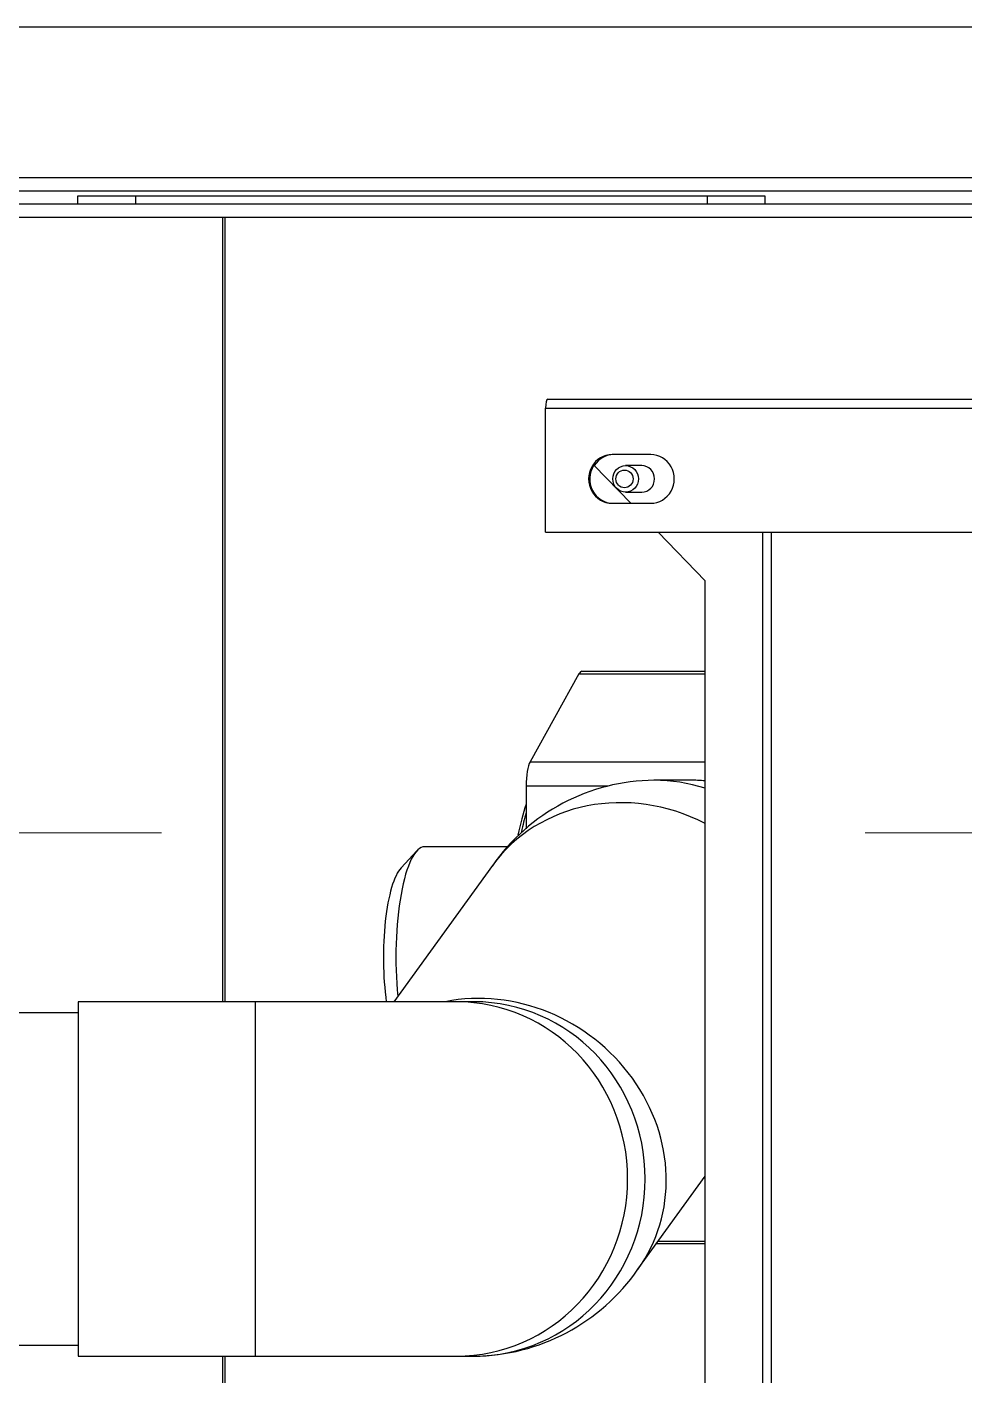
# Model space of a CAD drawing. Header units: millimetres. Extents: x 3795014 to 4300160, y 3869364 to 4016788.
# Drawn here: x 4226210.7 to 4226316.4, y 3924214.4 to 3924366.5 of the extents above; entities that cross this region are included whole.
import ezdxf

# ---------------------------------------------------------------- set-up
doc = ezdxf.new("R2010")
doc.units = ezdxf.units.MM
doc.linetypes.add('осевая2', pattern=[28.575, 19.05, -3.175, 3.175, -3.175])
doc.layers.add('линия перехода', color=7, linetype='Continuous')
doc.layers.add('оси', color=7, linetype='осевая2', lineweight=13)
doc.layers.add('основная', color=7, linetype='Continuous', lineweight=50)

msp = doc.modelspace()

# ---------------------------------------------------------------- linework, layer by layer
at = {"layer": 'линия перехода', "color": 0, "linetype": 'Continuous', "lineweight": -3}
for p, q in [((4226202.92, 3924349.53), (4226606.42, 3924349.53)), ((4226222.91, 3924347.46), (4226222.91, 3924346.53)), ((4226287.41, 3924346.53), (4226287.41, 3924347.46)), ((4226269.16, 3924323.53), (4226655.5, 3924323.53)), ((4226293.68, 3924135.62), (4226293.68, 3924309.53)), ((4226294.6, 3924309.53), (4226294.6, 3924137.83)), ((4226272.93, 3924293.54), (4226287.16, 3924293.54)), ((4226267.41, 3924283.61), (4226287.16, 3924283.61)), ((4226266.96, 3924280.89), (4226276.2, 3924280.89)), ((4226236.42, 3924256.53), (4226236.42, 3924216.53)), ((4226281.88, 3924229.52), (4226287.16, 3924229.52))]:
    msp.add_line(p, q, dxfattribs=at)
for centre, major_axis, ratio, start_param, end_param in [((4226279.36, 3924260.16), (-16.2, 11.73), 0.909734, 4.880868, 6.283185), ((4226281.41, 3924261.53), (0, 20), 0.966011, 0, 0.002182), ((4226281.41, 3924261.53), (0, 20), 0.966011, 5.980809, 6.283185), ((4226263.38, 3924238.07), (-16.2, 11.73), 0.909734, 3.141117, 5.584637), ((4226259.1, 3924236.53), (0, 20), 0.966011, 3.141593, 6.283185), ((4226261.08, 3924236.53), (0, 20), 0.966011, 3.141593, 6.283185)]:
    msp.add_ellipse(centre, major_axis=major_axis, ratio=ratio, start_param=start_param, end_param=end_param, dxfattribs=at)
at = {"layer": 'оси', "ltscale": 25}
msp.add_line((4217732.73, 3924275.59), (4229531.19, 3924275.59), dxfattribs=at)
at = {"layer": 'основная', "color": 0, "linetype": 'Continuous', "lineweight": -3}
for p, q in [((4226202.92, 3924366.53), (4226603.92, 3924366.53)), ((4226201.92, 3924348.03), (4226606.42, 3924348.03)), ((4226216.41, 3924346.53), (4226216.41, 3924347.46)), ((4226216.41, 3924347.46), (4226222.91, 3924347.46)), ((4226222.91, 3924347.46), (4226287.41, 3924347.46)), ((4226261.39, 3924347.46), (4226261.39, 3924347.46)), ((4226261.56, 3924347.46), (4226261.56, 3924347.46)), ((4226261.67, 3924347.46), (4226261.67, 3924347.46)), ((4226261.85, 3924347.46), (4226261.85, 3924347.46)), ((4226261.93, 3924347.46), (4226261.93, 3924347.46)), ((4226262.29, 3924347.46), (4226262.29, 3924347.46)), ((4226262.34, 3924347.46), (4226262.34, 3924347.46)), ((4226262.49, 3924347.46), (4226262.49, 3924347.46)), ((4226262.69, 3924347.46), (4226262.69, 3924347.46)), ((4226262.87, 3924347.46), (4226262.87, 3924347.46)), ((4226262.94, 3924347.46), (4226262.94, 3924347.46)), ((4226263.94, 3924347.46), (4226263.94, 3924347.46)), ((4226264.01, 3924347.46), (4226264.01, 3924347.46)), ((4226264.06, 3924347.46), (4226264.06, 3924347.46)), ((4226264.67, 3924347.46), (4226264.67, 3924347.46)), ((4226265.81, 3924347.46), (4226265.81, 3924347.46)), ((4226266.7, 3924347.46), (4226266.7, 3924347.46)), ((4226266.77, 3924347.46), (4226266.77, 3924347.46)), ((4226267.01, 3924347.46), (4226267.01, 3924347.46)), ((4226267.01, 3924347.46), (4226267.01, 3924347.46)), ((4226267.13, 3924347.46), (4226267.13, 3924347.46)), ((4226267.15, 3924347.46), (4226267.15, 3924347.46)), ((4226267.26, 3924347.46), (4226267.26, 3924347.46)), ((4226267.35, 3924347.46), (4226267.35, 3924347.46)), ((4226267.66, 3924347.46), (4226267.66, 3924347.46)), ((4226287.41, 3924347.46), (4226293.91, 3924347.46)), ((4226293.91, 3924347.46), (4226293.91, 3924346.53)), ((4226714.3, 3924346.53), (4226200.42, 3924346.53)), ((4226390.63, 3924345.03), (4226151.42, 3924345.03)), ((4226232.76, 3924256.53), (4226232.76, 3924345.03)), ((4226233.01, 3924256.53), (4226233.01, 3924345.03)), ((4226269.42, 3924324.53), (4226655.76, 3924324.53)), ((4226269.16, 3924309.53), (4226269.16, 3924323.53)), ((4226274.59, 3924317.05), (4226274.65, 3924317.05)), ((4226278.78, 3924312.78), (4226274.65, 3924317.05)), ((4226281.02, 3924318.28), (4226276.67, 3924318.28)), ((4226280.01, 3924317.03), (4226278.19, 3924317.03)), ((4226278.19, 3924314.03), (4226280.01, 3924314.03)), ((4226276.67, 3924312.78), (4226281.02, 3924312.78)), ((4226269.16, 3924309.53), (4226655.5, 3924309.53)), ((4226287.16, 3924304.03), (4226281.85, 3924309.53)), ((4226287.16, 3924119.03), (4226287.16, 3924304.03)), ((4226272.93, 3924293.54), (4226267.41, 3924283.61)), ((4226273.26, 3924293.82), (4226287.16, 3924293.82)), ((4226266.96, 3924280.89), (4226266.96, 3924276.03)), ((4226285.46, 3924281.53), (4226281.41, 3924281.53)), ((4226254.65, 3924273.57), (4226252.86, 3924271.65)), ((4226264.93, 3924274.03), (4226255.52, 3924274.03)), ((4226263.16, 3924271.89), (4226252.05, 3924256.53)), ((4226216.42, 3924256.53), (4226216.42, 3924216.53)), ((4226236.42, 3924256.53), (4226216.42, 3924256.53)), ((4226259.1, 3924256.53), (4226236.42, 3924256.53)), ((4226261.08, 3924256.53), (4226259.1, 3924256.53)), ((4226216.42, 3924255.28), (4226198.83, 3924255.28)), ((4226279.58, 3924226.35), (4226287.16, 3924236.83)), ((4226281.67, 3924229.24), (4226287.16, 3924229.24)), ((4226198.83, 3924217.78), (4226216.42, 3924217.78)), ((4226216.42, 3924216.53), (4226236.42, 3924216.53)), ((4226232.76, 3924206.53), (4226232.76, 3924216.53)), ((4226233.01, 3924206.53), (4226233.01, 3924216.53)), ((4226236.42, 3924216.53), (4226259.1, 3924216.53)), ((4226259.1, 3924216.53), (4226261.08, 3924216.53))]:
    msp.add_line(p, q, dxfattribs=at)
for centre, radius, start, end in [((4226281.6, 3924259.08), 22.45, 90.4879, 145.2287), ((4226260.86, 3924239.29), 22.76, 270.5468, 325.3432)]:
    msp.add_arc(centre, radius, start, end, dxfattribs=at)
for centre, major_axis, ratio, start_param, end_param in [((4226269.42, 3924323.53), (0, -1), 0.259156, 3.141593, 4.712389), ((4226276.8, 3924315.53), (0, 2.75), 0.965835, 0.986017, 3.141593), ((4226276.67, 3924315.53), (0, 2.75), 0.965835, 0, 3.141593), ((4226276.87, 3924315.53), (0, 2.75), 0.965835, 0, 0.986017), ((4226280.01, 3924315.53), (0, 1.5), 0.965835, 3.141593, 6.283185), ((4226281.02, 3924315.53), (0, -2.75), 0.965835, 0, 3.141593), ((4226273.26, 3924290.82), (0, 3), 0.259156, 0, 0.436332), ((4226267.74, 3924280.89), (0, 3), 0.259156, 0.436332, 1.570796), ((4226285.46, 3924261.53), (0, 20), 0.966011, 6.194937, 6.283185), ((4226270.49, 3924261.53), (0, 22), 0.259156, 0.66734, 0.892276), ((4226270.97, 3924261.53), (0, -22.5), 0.259156, 3.900273, 4.031735), ((4226255.52, 3924261.53), (0, -12.5), 0.259156, 3.141593, 5.071575), ((4226253.59, 3924261.53), (0, -10.5), 0.259156, 3.413245, 5.208706)]:
    msp.add_ellipse(centre, major_axis=major_axis, ratio=ratio, start_param=start_param, end_param=end_param, dxfattribs=at)
for centre, major_axis in [((4226278.19, 3924315.53), (0, 1.5)), ((4226278.06, 3924315.53), (0, -1))]:
    msp.add_ellipse(centre, major_axis=major_axis, ratio=0.965835, dxfattribs=at)

doc.saveas('drawing.dxf')
